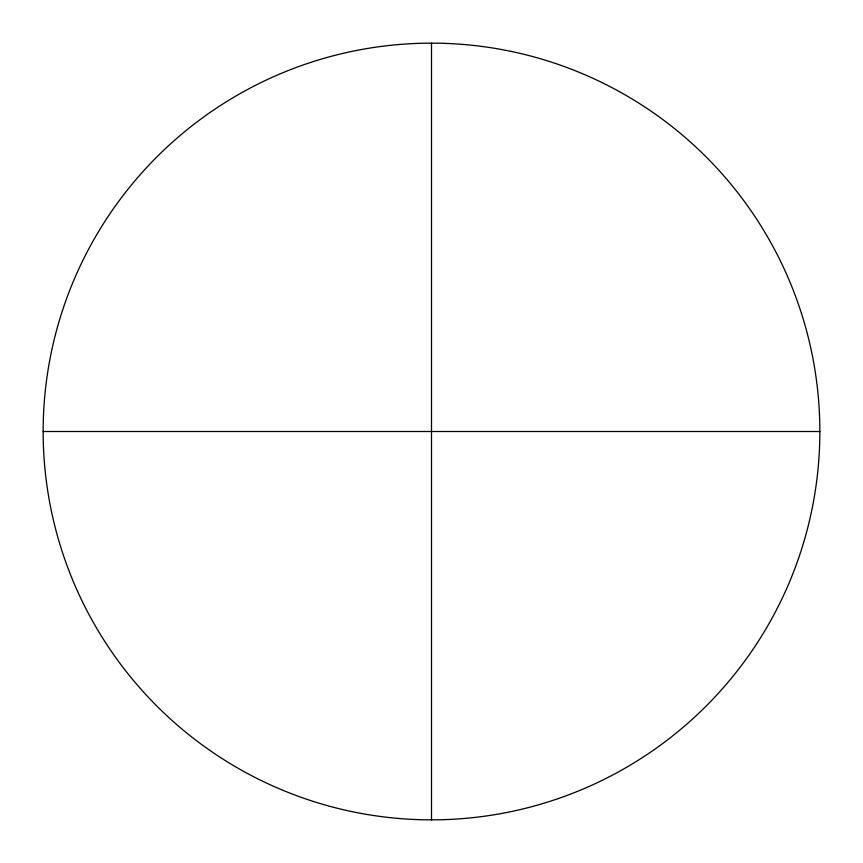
<?xml version="1.0" encoding="UTF-8"?>
<svg xmlns="http://www.w3.org/2000/svg" width="863" height="863" viewBox="0 0 863 863"><rect width="100%" height="100%" fill="white"/><g stroke="black" fill="none" stroke-linecap="round" stroke-linejoin="round"><path stroke-width="1.29" d="M43.15 431.5L819.85 431.5A388.35 388.35 0 0 0 237.325 95.178A388.35 388.35 0 0 0 237.325 767.822A388.35 388.35 0 0 0 819.85 431.5M431.5 43.15L431.5 819.85"/></g></svg>
